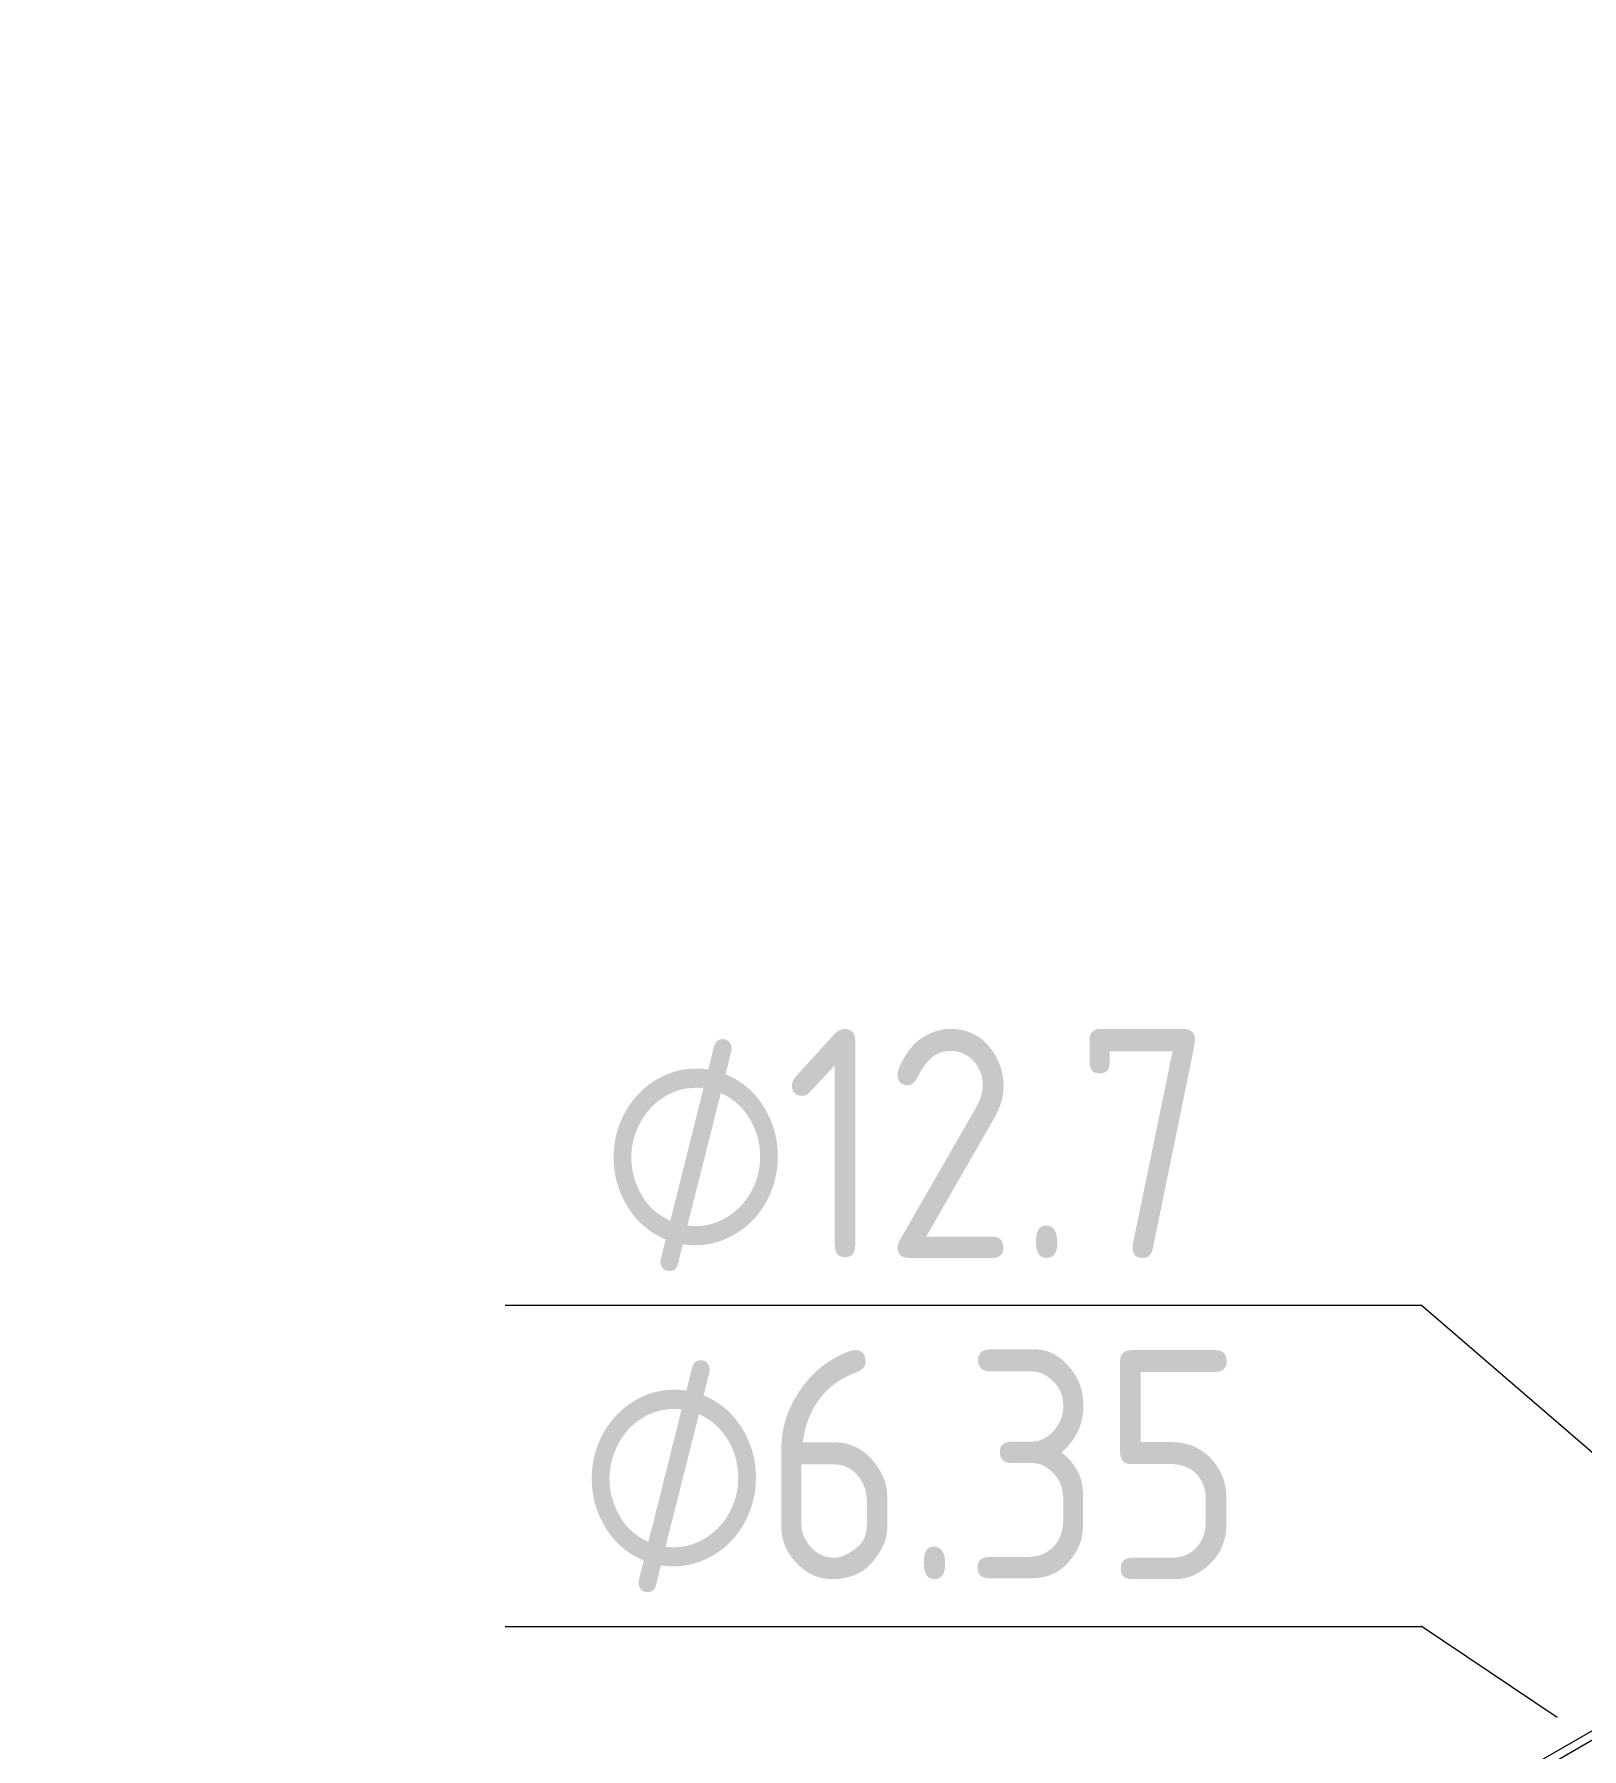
# Model space of a CAD drawing. Header units: millimetres. Extents: x -88595 to 880822, y -1054509 to -148035.
# Drawn here: x 414091 to 415780, y -355452 to -353580 of the extents above; entities that cross this region are included whole.
import ezdxf

# ---------------------------------------------------------------- set-up
doc = ezdxf.new("R2010")
doc.units = ezdxf.units.MM
for name, color, linetype, lineweight in [('Изоляция', 7, 'Continuous', 18), ('Марки', 7, 'Continuous', 20), ('Трубопровод', 7, 'Continuous', 18)]:
    doc.layers.add(name, color=color, linetype=linetype, lineweight=lineweight)
doc.styles.add('$10$GOST Common', font='GOST_Common.ttf', dxfattribs={"width": 0.9, "height": 250})
doc.styles.add('$6$GOST Common_1', font='GOST_Common.ttf', dxfattribs={"width": 0.9, "height": 250})

# ---------------------------------------------------------------- blocks, each defined once
blk = doc.blocks.new('$0$ADSK_M_Трубы - Диаметр_10-3265709-В_ОВ3_1')
at = {"layer": 'Марки'}
blk.add_line((-18838.4, 4128.3), (-17838.4, 4128.3), dxfattribs=at)

msp = doc.modelspace()

# ---------------------------------------------------------------- linework, layer by layer
at = {"layer": 'Изоляция', "color": 134, "true_color": 0x00a6a6}
msp.add_line((418999, -353580.5), (414090.7, -356414.3), dxfattribs=at)
at = {"layer": 'Марки'}
for p, q in [((416010.9, -355318.5), (415604.6, -354968)), ((415752.9, -355418.1), (415604.6, -355318.5))]:
    msp.add_line(p, q, dxfattribs=at)
at = {"layer": 'Трубопровод', "color": 134, "true_color": 0x00a6a6}
msp.add_line((419003.5, -353588.3), (414095.2, -356422.1), dxfattribs=at)

# ---------------------------------------------------------------- block references
at = {"layer": 'Марки'}
for p in [(433443, -359096.3), (433443, -359446.9)]:
    msp.add_blockref('$0$ADSK_M_Трубы - Диаметр_10-3265709-В_ОВ3_1', p, dxfattribs=at)

# ---------------------------------------------------------------- texts
at = {"layer": 'Марки', "lineweight": 9, "char_height": 250, "attachment_point": 1}
for s, insert, width, style in [('12.7', (414910.1, -354666.4), 606.076, '$10$GOST Common'), ('\\fGOST Common|b0|i0|c254|p34|;\\W.9;⌀', (414707.7, -354666.4), 245.316, '$6$GOST Common_1'), ('\\fGOST Common|b0|i0|c254|p34|;\\W.9;⌀', (414683.8, -355017), 245.316, '$6$GOST Common_1'), ('6.35', (414886.2, -355017), 663.797, '$10$GOST Common')]:
    msp.add_mtext(s, dxfattribs=dict(at, insert=insert, width=width, style=style))

doc.saveas('drawing.dxf')
